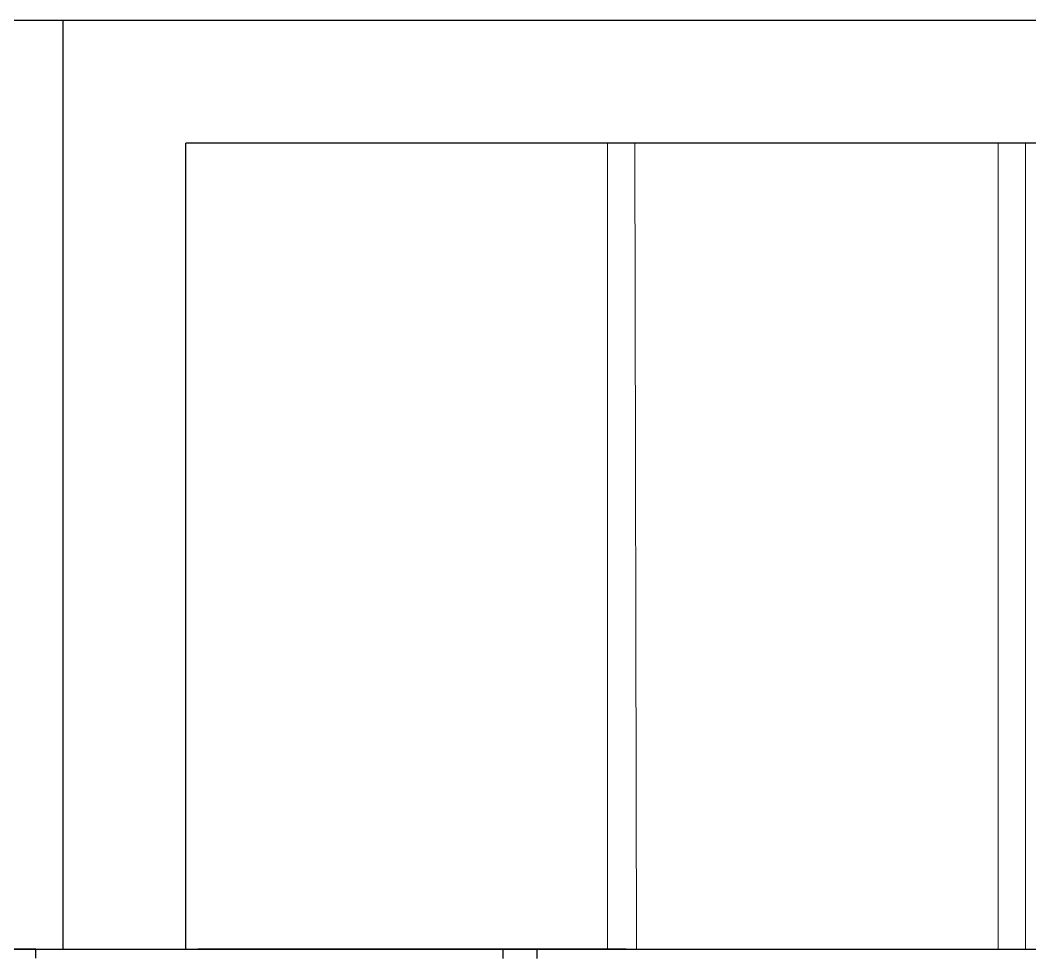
# Model space of a CAD drawing. Header units: inches. Extents: x 3672 to 10975, y -27382 to -746.
# Drawn here: x 4073.4 to 4147.3, y -26750.9 to -26682.6 of the extents above; entities that cross this region are included whole.
import ezdxf

# ---------------------------------------------------------------- set-up
doc = ezdxf.new("R2010")
doc.units = ezdxf.units.IN
doc.header["$LTSCALE"] = 17
doc.header["$MEASUREMENT"] = 0
doc.layers.add('25 BOT BAR', color=12, linetype='Continuous', lineweight=25)
doc.layers.add('WINDOW FRAME', color=161, linetype='Continuous', lineweight=20)

# ---------------------------------------------------------------- blocks, each defined once
blk = doc.blocks.new('A$C99292ed1')
for p, q in [((2.519, 29.91), (0.015, 29.91)), ((2.519, 29.081), (2.519, 29.91)), ((2.519, 29.91), (3.227, 29.91)), ((3.227, 29.91), (13.639, 29.91)), ((13.639, 29.91), (14.387, 29.91)), ((36.749, 29.91), (14.387, 29.91)), ((36.749, 29.076), (36.749, 29.91)), ((39.216, 29.91), (36.749, 29.91)), ((39.216, 29.91), (39.216, 29.076)), ((42.983, 29.91), (39.216, 29.91)), ((45.432, 29.91), (42.983, 29.91)), ((45.762, 29.91), (45.432, 29.91)), ((45.762, 29.91), (74.642, 29.91)), ((73.192, 29.91), (75.925, 29.91)), ((73.326, 29.91), (74.642, 29.91))]:
    blk.add_line(p, q)

msp = doc.modelspace()

# ---------------------------------------------------------------- linework, layer by layer
at = {"layer": '25 BOT BAR'}
for p, q in [((3996.784, -26682.596), (4419.784, -26682.596)), ((4076.525, -26750.596), (4076.525, -26682.596)), ((4085.525, -26750.596), (4085.525, -26691.596)), ((4206.525, -26691.596), (4085.525, -26691.596)), ((4072.025, -26750.596), (4220.025, -26750.596))]:
    msp.add_line(p, q, dxfattribs=at)
at = {"layer": 'WINDOW FRAME'}
for p, q in [((4116.404, -26691.596), (4116.404, -26750.595)), ((4118.404, -26691.596), (4118.517, -26750.595)), ((4145.025, -26691.596), (4145.025, -26750.595)), ((4147.025, -26691.596), (4147.025, -26750.595))]:
    msp.add_line(p, q, dxfattribs=at)

# ---------------------------------------------------------------- block references
at = {"layer": '25 BOT BAR', "yscale": 0.8}
msp.add_blockref('A$C99292ed1', (4072.01, -26774.524), dxfattribs=at)

doc.saveas('drawing.dxf')
